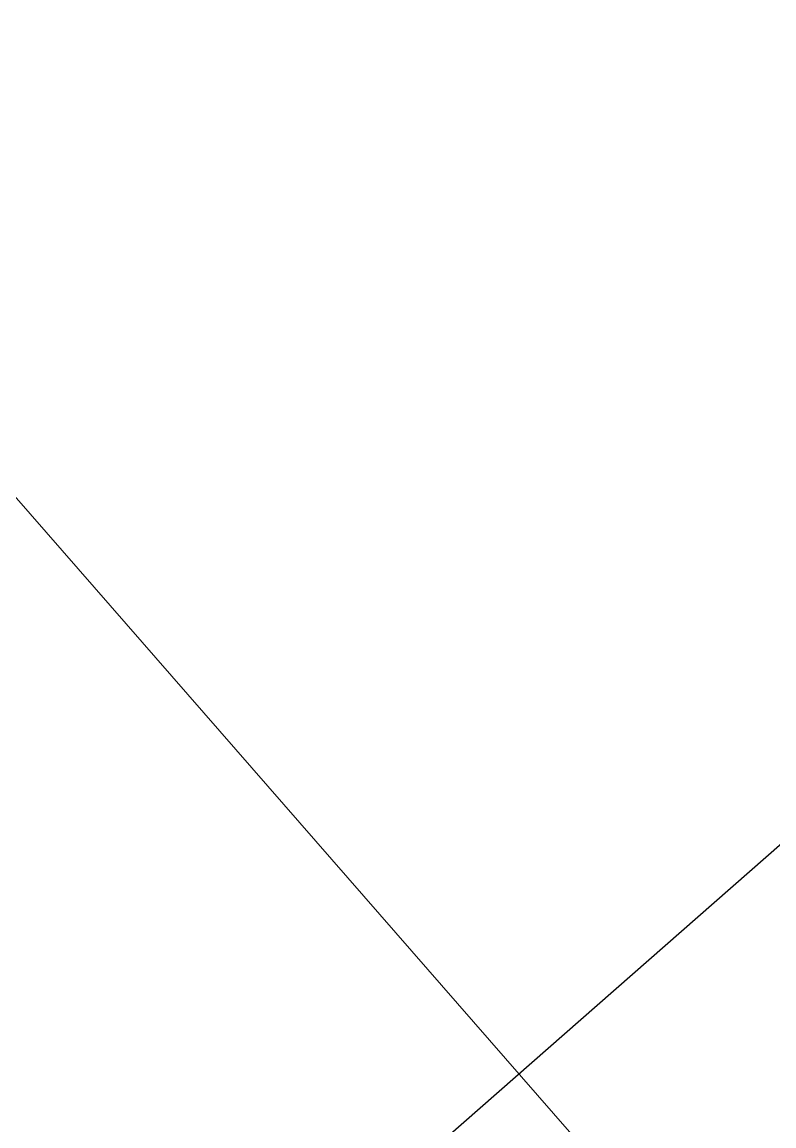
# Model space of a CAD drawing. Extents: x 380192 to 391966, y 6058532 to 6064394.
# Drawn here: x 389737.6 to 389788.6, y 6061121.8 to 6061196.8 of the extents above; entities that cross this region are included whole.
import ezdxf

# ---------------------------------------------------------------- set-up
doc = ezdxf.new("R2010")
doc.units = 0
doc.header["$LTSCALE"] = 5
doc.layers.add('F-RW', color=190, linetype='Continuous')
doc.layers.add('F-RW-T', color=190, linetype='Continuous', lineweight=9)
doc.styles.add('80CG', font='ARIALN.TTF', dxfattribs={"height": 10})
doc.dimstyles.new('Compass 5 000', dxfattribs={"dimscale": 5, "dimtxt": 9, "dimasz": 2, "dimexe": 0.2, "dimexo": 0.0625, "dimgap": 0.5, "dimtad": 0, "dimtih": 1, "dimtoh": 1, "dimzin": 0, "dimdsep": 46, "dimtxsty": '80CG', "dimcen": 0.1, "dimse1": 1, "dimse2": 1, "dimclrd": 256, "dimclrt": 256, "dimaunit": 1, "dimadec": 4, "dimazin": 0, "dimtfac": 0.06, "dimtofl": 0, "dimtmove": 0, "dimatfit": 1, "dimfxl": 0.2, "dimtolj": 1, "dimtzin": 0, "dimlwd": -1, "dimarcsym": 0})

msp = doc.modelspace()

# ---------------------------------------------------------------- linework, layer by layer
at = {"layer": 'F-RW', "flags": 128}
msp.add_lwpolyline([(389189.446, 6060571.61), (389206.405, 6060606.056), (389344.154, 6060724.527), (389647.877, 6060990.611), (389660.74, 6061028.46), (390027.143, 6061349.457), (390605.69, 6061849.868)], dxfattribs=at)

# ---------------------------------------------------------------- leaders
at = {"layer": 'F-RW-T'}
for points in [[(389810.784, 6061080.172), (389726.539, 6061176.637)], [(389756.487, 6061059.183), (389685.38, 6061140.578)]]:
    msp.add_leader(points, dimstyle='Compass 5 000', override={"dimtxsty": '80CG'}, dxfattribs=at)

doc.saveas('drawing.dxf')
